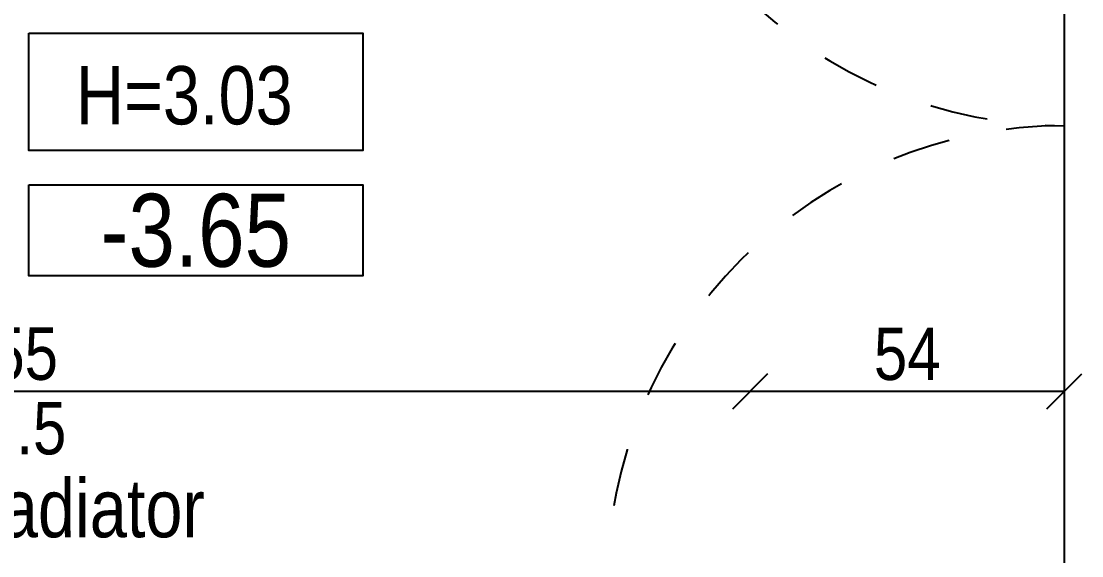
# Model space of a CAD drawing. Header units: metres. Extents: x 493 to 630, y -132 to -15.
# Drawn here: x 516.226 to 518.048, y -91.703 to -90.785 of the extents above; entities that cross this region are included whole.
import ezdxf
from ezdxf.enums import TextEntityAlignment as Align

# ---------------------------------------------------------------- set-up
doc = ezdxf.new("R2010")
doc.units = ezdxf.units.M
doc.header["$MEASUREMENT"] = 0
doc.header["$PDMODE"] = 3
doc.linetypes.add('HIDDEN2', pattern=[0.1875, 0.125, -0.0625])
for name, color, linetype in [('a_cote_50', 9, 'Continuous'), ('a_cote_nivel', 9, 'Continuous'), ('a_indicatii', 7, 'Continuous'), ('a_punctat', 40, 'HIDDEN2'), ('a_text', 7, 'Continuous')]:
    doc.layers.add(name, color=color, linetype=linetype)
doc.layers.add('a_suprafete', color=7, linetype='Continuous', plot=False)
doc.styles.add('ROMANS', font='ROMANS.shx', dxfattribs={"width": 0.75})
doc.styles.get("Standard").update_dxf_attribs({"font": 'ARIALN.TTF'})
doc.dimstyles.new('50 cote', dxfattribs={"dimtxt": 0.09, "dimasz": 0.06, "dimexe": 0, "dimexo": 0, "dimgap": 0.018, "dimtad": 1, "dimdec": 1, "dimlfac": 100, "dimrnd": 0.5, "dimdsep": 46, "dimtxsty": 'Standard', "dimblk": 'OBLIQUE', "dimcen": 0.00045, "dimclrd": 256, "dimclrt": 4, "dimadec": 1, "dimazin": 0, "dimtfac": 1, "dimtdec": 1, "dimtix": 1, "dimtofl": 0, "dimtmove": 0, "dimatfit": 3, "dimldrblk": 'OBLIQUE', "dimfxl": 0, "dimtolj": 1, "dimtzin": 0, "dimarcsym": 0})

# ---------------------------------------------------------------- blocks, each defined once
blk = doc.blocks.new('COTE_NIVEL_DRAFT')
at = {"layer": 'a_cote_nivel'}
blk.add_lwpolyline([(-27.5, -2.5), (27.5, -2.5), (27.5, -17.5), (-27.5, -17.5)], close=True, dxfattribs=at)
blk = doc.blocks.new('cota nivel')
at = {"layer": 'a_cote_nivel', "xscale": 1.272727272727934, "yscale": 1.272727272727934, "zscale": 1.272727272727934}
blk.add_blockref('COTE_NIVEL_DRAFT', (0, 12.73), dxfattribs=at)
at = {"layer": 'a_cote_nivel', "style": 'ROMANS', "width": 0.6}
blk.add_attdef('COTA', text='', height=15.27, dxfattribs=at).set_placement((0, 0), align=Align.MIDDLE_CENTER)
blk = doc.blocks.new('_Oblique')
at = {"color": 0, "linetype": 'ByBlock', "lineweight": -2}
blk.add_line((-0.5, -0.5), (0.5, 0.5), dxfattribs=at)
blk = doc.blocks.new('*D540')
at = {"layer": 'a_cote_50', "lineweight": -2, "ltscale": 0.3}
blk.add_line((514.9285, -91.4205), (517.4785, -91.4205), dxfattribs=at)
at = {"layer": 'Defpoints', "color": 0, "ltscale": 0.3}
for p in [(517.4785, -91.4205), (514.9285, -91.5345), (517.4785, -91.8045)]:
    blk.add_point(p, dxfattribs=at)
at = {"layer": 'a_cote_50', "lineweight": -2, "ltscale": 0.3, "xscale": 0.06, "yscale": 0.06, "zscale": 0.06, "rotation": 180}
blk.add_blockref('_Oblique', (514.9285, -91.4205), dxfattribs=at)
at = {"layer": 'a_cote_50', "lineweight": -2, "ltscale": 0.3, "xscale": 0.06, "yscale": 0.06, "zscale": 0.06}
blk.add_blockref('_Oblique', (517.4785, -91.4205), dxfattribs=at)
at = {"layer": 'a_cote_50', "color": 4, "ltscale": 0.3, "char_height": 0.09, "attachment_point": 5}
for s, insert in [('\\A1;255', (516.2035, -91.3565)), ('\\A1;42.5', (516.2035, -91.4844))]:
    blk.add_mtext(s, dxfattribs=dict(at, insert=insert))
blk = doc.blocks.new('*D541')
at = {"layer": 'a_cote_50', "lineweight": -2, "ltscale": 0.3}
blk.add_line((517.4785, -91.4205), (518.0181, -91.4205), dxfattribs=at)
at = {"layer": 'Defpoints', "color": 0, "ltscale": 0.3}
for p in [(518.0181, -91.4205), (517.4785, -91.8045), (518.0181, -91.8045)]:
    blk.add_point(p, dxfattribs=at)
at = {"layer": 'a_cote_50', "lineweight": -2, "ltscale": 0.3, "xscale": 0.06, "yscale": 0.06, "zscale": 0.06, "rotation": 180}
blk.add_blockref('_Oblique', (517.4785, -91.4205), dxfattribs=at)
at = {"layer": 'a_cote_50', "lineweight": -2, "ltscale": 0.3, "xscale": 0.06, "yscale": 0.06, "zscale": 0.06}
blk.add_blockref('_Oblique', (518.0181, -91.4205), dxfattribs=at)
at = {"layer": 'a_cote_50', "color": 4, "ltscale": 0.3, "insert": (517.7483, -91.3567), "char_height": 0.09, "attachment_point": 5}
blk.add_mtext('\\A1;54', dxfattribs=at)

msp = doc.modelspace()

# ---------------------------------------------------------------- linework, layer by layer
at = {"layer": 'a_punctat', "ltscale": 0.5}
for points in [[(518.0181, -90.1795), (517.2331, -90.1795, 0.414214), (518.0181, -90.9645)], [(518.0181, -91.7495), (517.2331, -91.7495, -0.414214), (518.0181, -90.9645)]]:
    msp.add_lwpolyline(points, format="xyb", dxfattribs=at)
at = {"layer": 'a_suprafete', "ltscale": 0.3}
msp.add_lwpolyline([(514.5228, -89.8445), (515.0978, -89.8445), (515.0978, -89.7345), (517.4978, -89.7345), (517.4978, -90.1045), (518.0181, -90.1045), (518.0181, -91.8045), (517.4785, -91.8045), (517.4785, -92.1945), (514.9285, -92.1945), (514.9285, -91.5345), (514.5228, -91.5345)], close=True, dxfattribs=at)
at = {"layer": 'a_text'}
msp.add_lwpolyline([(516.2393, -90.8056), (516.8133, -90.8056), (516.8133, -91.0069), (516.2393, -91.0069)], close=True, dxfattribs=at)

# ---------------------------------------------------------------- block references
at = {"layer": 'a_indicatii'}
ref = msp.add_blockref('cota nivel', (516.5263, -91.1441), dxfattribs=dict(at, xscale=0.008200420351329285, yscale=0.008200420351329285, zscale=0.008200420351329285))
ref.add_attrib('COTA', '-3.65', dxfattribs={"layer": 'a_cote_nivel', "height": 0.12524}).set_placement((516.5263, -91.1441), align=Align.MIDDLE_CENTER)

# ---------------------------------------------------------------- texts
at = {"layer": 'a_text', "char_height": 0.1, "width": 1.87247, "attachment_point": 7}
for s, insert in [('\\A1;H=3.03', (516.3201, -90.9637)), ('\\A1;nișă radiator', (515.9111, -91.702))]:
    msp.add_mtext(s, dxfattribs=dict(at, insert=insert))

# ---------------------------------------------------------------- dimensions: what is measured, and where the dimension line sits
at = {"layer": 'a_cote_50', "ltscale": 0.3}
dim = msp.add_linear_dim(base=(517.4785, -91.4205), p1=(514.9285, -91.5345), p2=(517.4785, -91.8045), text='<>\\X42.5', dimstyle='50 cote', override={"dimtmove": 1}, dxfattribs=at)
dim.commit()
dim.dimension.update_dxf_attribs({"geometry": '*D540', "text_midpoint": (516.2035, -91.4205)})
dim = msp.add_linear_dim(base=(518.0181, -91.4205), p1=(517.4785, -91.8045), p2=(518.0181, -91.8045), dimstyle='50 cote', override={"dimtmove": 1}, dxfattribs=at)
dim.commit()
dim.dimension.update_dxf_attribs({"geometry": '*D541', "text_midpoint": (517.7483, -91.3567)})

doc.saveas('drawing.dxf')
